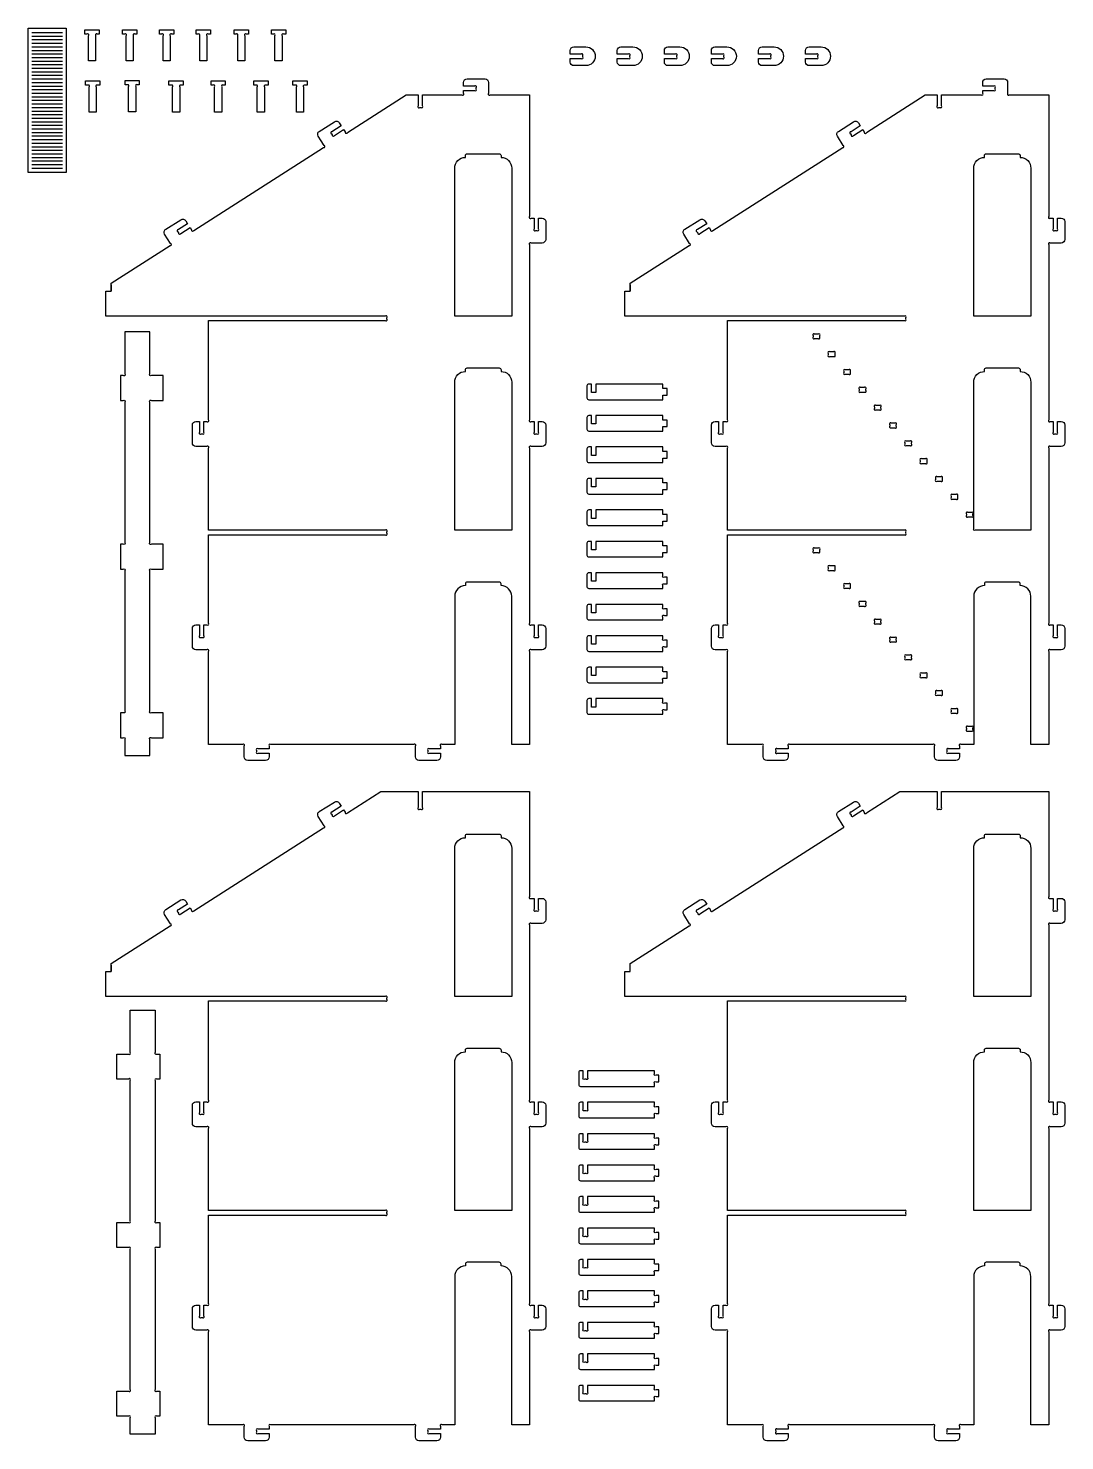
# Model space of a CAD drawing. Extents: x 9479 to 9938, y 971 to 1224.
# Drawn here: x 9821.6 to 9937.8, y 1061.9 to 1220.2 of the extents above; entities that cross this region are included whole.
import ezdxf

# ---------------------------------------------------------------- set-up
doc = ezdxf.new("R2010")
doc.units = 0
doc.header["$MEASUREMENT"] = 0
doc.layers.add('LAYER_1', color=18, linetype='CONTINUOUS')

msp = doc.modelspace()

# ---------------------------------------------------------------- linework, layer by layer
at = {"layer": 'LAYER_1'}
msp.add_lwpolyline([(9821.59, 1220.22), (9825.83, 1220.22), (9825.83, 1204.06), (9821.59, 1204.06)], close=True, dxfattribs=at)
for points in [[(9821.99, 1219.74), (9825.43, 1219.74)], [(9821.99, 1219.34), (9825.43, 1219.34)], [(9821.99, 1218.94), (9825.43, 1218.94)], [(9821.99, 1218.54), (9825.43, 1218.54)], [(9821.99, 1218.14), (9825.43, 1218.14)], [(9821.99, 1217.74), (9825.43, 1217.74)], [(9821.99, 1217.34), (9825.43, 1217.34)], [(9821.99, 1216.94), (9825.43, 1216.94)], [(9821.99, 1216.54), (9825.43, 1216.54)], [(9821.99, 1216.14), (9825.43, 1216.14)], [(9821.99, 1215.74), (9825.43, 1215.74)], [(9821.99, 1215.34), (9825.43, 1215.34)], [(9821.99, 1214.94), (9825.43, 1214.94)], [(9821.99, 1214.54), (9825.43, 1214.54)], [(9821.99, 1214.14), (9825.43, 1214.14)], [(9821.99, 1213.74), (9825.43, 1213.74)], [(9821.99, 1213.34), (9825.43, 1213.34)], [(9821.99, 1212.94), (9825.43, 1212.94)], [(9821.99, 1212.54), (9825.43, 1212.54)], [(9821.99, 1212.14), (9825.43, 1212.14)], [(9821.99, 1211.74), (9825.43, 1211.74)], [(9821.99, 1211.34), (9825.43, 1211.34)], [(9821.99, 1210.94), (9825.43, 1210.94)], [(9821.99, 1210.54), (9825.43, 1210.54)], [(9821.99, 1210.14), (9825.43, 1210.14)], [(9821.99, 1209.74), (9825.43, 1209.74)], [(9821.99, 1209.34), (9825.43, 1209.34)], [(9821.99, 1208.94), (9825.43, 1208.94)], [(9821.99, 1208.54), (9825.43, 1208.54)], [(9821.99, 1208.14), (9825.43, 1208.14)], [(9821.99, 1207.74), (9825.43, 1207.74)], [(9821.99, 1207.34), (9825.43, 1207.34)], [(9821.99, 1206.94), (9825.43, 1206.94)], [(9854.74, 1207.08), (9854.57, 1207.35)], [(9821.99, 1206.54), (9825.43, 1206.54)], [(9821.99, 1206.14), (9825.43, 1206.14)], [(9821.99, 1205.74), (9825.43, 1205.74)], [(9821.99, 1205.34), (9825.43, 1205.34)], [(9821.99, 1204.94), (9825.43, 1204.94)], [(9821.99, 1204.54), (9825.43, 1204.54)], [(9877.78, 1195.96), (9877.78, 1189.59)]]:
    msp.add_lwpolyline(points, dxfattribs=at)
for points in [[(9829.54, 1219.55), (9829.32, 1219.55, 1), (9829.14, 1219.38), (9829.14, 1216.55), (9828.34, 1216.55), (9828.34, 1219.38, 1), (9828.16, 1219.55), (9827.94, 1219.55), (9827.94, 1220.05), (9829.54, 1220.05)], [(9833.76, 1219.55), (9833.54, 1219.55, 1), (9833.36, 1219.38), (9833.36, 1216.55), (9832.56, 1216.55), (9832.56, 1219.38, 1), (9832.38, 1219.55), (9832.16, 1219.55), (9832.16, 1220.05), (9833.76, 1220.05)], [(9837.9, 1219.55), (9837.68, 1219.55, 1), (9837.5, 1219.38), (9837.5, 1216.55), (9836.7, 1216.55), (9836.7, 1219.38, 1), (9836.52, 1219.55), (9836.3, 1219.55), (9836.3, 1220.05), (9837.9, 1220.05)], [(9842, 1219.55), (9841.78, 1219.55, 1), (9841.6, 1219.38), (9841.6, 1216.55), (9840.8, 1216.55), (9840.8, 1219.38, 1), (9840.62, 1219.55), (9840.4, 1219.55), (9840.4, 1220.05), (9842, 1220.05)], [(9846.26, 1219.55), (9846.04, 1219.55, 1), (9845.86, 1219.38), (9845.86, 1216.55), (9845.06, 1216.55), (9845.06, 1219.38, 1), (9844.88, 1219.55), (9844.66, 1219.55), (9844.66, 1220.05), (9846.26, 1220.05)], [(9850.44, 1219.55), (9850.22, 1219.55, 1), (9850.04, 1219.38), (9850.04, 1216.55), (9849.24, 1216.55), (9849.24, 1219.38, 1), (9849.07, 1219.55), (9848.84, 1219.55), (9848.84, 1220.05), (9850.44, 1220.05)], [(9882.33, 1216.83), (9883.55, 1216.83, 1), (9883.73, 1217.01), (9883.73, 1217.15, 1), (9883.55, 1217.33), (9882.33, 1217.33), (9882.33, 1217.73, -0.414214), (9882.73, 1218.13), (9884.08, 1218.13, -1), (9884.08, 1216.03), (9882.73, 1216.03, -0.414214), (9882.33, 1216.43)], [(9887.61, 1216.83), (9888.83, 1216.83, 1), (9889.01, 1217.01), (9889.01, 1217.15, 1), (9888.83, 1217.33), (9887.61, 1217.33), (9887.61, 1217.73, -0.414214), (9888.01, 1218.13), (9889.36, 1218.13, -1), (9889.36, 1216.03), (9888.01, 1216.03, -0.414214), (9887.61, 1216.43)], [(9892.88, 1216.83), (9894.1, 1216.83, 1), (9894.28, 1217.01), (9894.28, 1217.15, 1), (9894.1, 1217.33), (9892.88, 1217.33), (9892.88, 1217.73, -0.414214), (9893.28, 1218.13), (9894.63, 1218.13, -1), (9894.63, 1216.03), (9893.28, 1216.03, -0.414214), (9892.88, 1216.43)], [(9898.15, 1216.83), (9899.38, 1216.83, 1), (9899.55, 1217.01), (9899.55, 1217.15, 1), (9899.38, 1217.33), (9898.15, 1217.33), (9898.15, 1217.73, -0.414214), (9898.55, 1218.13), (9899.9, 1218.13, -1), (9899.9, 1216.03), (9898.55, 1216.03, -0.414214), (9898.15, 1216.43)], [(9903.43, 1216.83), (9904.65, 1216.83, 1), (9904.83, 1217.01), (9904.83, 1217.15, 1), (9904.65, 1217.33), (9903.43, 1217.33), (9903.43, 1217.73, -0.414214), (9903.83, 1218.13), (9905.18, 1218.13, -1), (9905.18, 1216.03), (9903.83, 1216.03, -0.414214), (9903.43, 1216.43)], [(9908.7, 1216.83), (9909.92, 1216.83, 1), (9910.1, 1217.01), (9910.1, 1217.15, 1), (9909.92, 1217.33), (9908.7, 1217.33), (9908.7, 1217.73, -0.414214), (9909.1, 1218.13), (9910.45, 1218.13, -1), (9910.45, 1216.03), (9909.1, 1216.03, -0.414214), (9908.7, 1216.43)], [(9830.88, 1191.45), (9830.88, 1190.74), (9830.88, 1191.65), (9837.48, 1195.86, 1), (9837.53, 1196.1), (9836.87, 1197.13, -0.414214), (9836.99, 1197.69), (9838.68, 1198.76, -0.414214), (9839.23, 1198.64), (9839.45, 1198.3), (9838.42, 1197.64, 1), (9838.36, 1197.4), (9838.44, 1197.28, 1), (9838.69, 1197.22), (9839.72, 1197.88), (9839.89, 1197.61, 1), (9840.13, 1197.55), (9854.69, 1206.84, 1), (9854.74, 1207.08), (9854.09, 1208.11, -0.414214), (9854.21, 1208.66), (9855.9, 1209.74, -0.414214), (9856.45, 1209.62), (9856.66, 1209.28), (9855.63, 1208.62, 1), (9855.58, 1208.38), (9855.66, 1208.26, 1), (9855.9, 1208.2), (9856.93, 1208.86), (9857.11, 1208.59, 1), (9857.35, 1208.53), (9863.95, 1212.74), (9865.28, 1212.74), (9865.28, 1211.52, 1), (9865.46, 1211.34), (9865.6, 1211.34, 1), (9865.78, 1211.52), (9865.78, 1212.74), (9870.2, 1212.74, 1), (9870.38, 1212.92), (9870.38, 1213.24), (9871.6, 1213.24, 1), (9871.78, 1213.42), (9871.78, 1213.56, 1), (9871.6, 1213.74), (9870.38, 1213.74), (9870.38, 1214.14, -0.414214), (9870.78, 1214.54), (9872.78, 1214.54, -0.414214), (9873.18, 1214.14), (9873.18, 1212.92, 1), (9873.36, 1212.74), (9877.78, 1212.74), (9877.78, 1199.12, 1), (9877.96, 1198.94), (9878.28, 1198.94), (9878.28, 1197.72, 1), (9878.46, 1197.54), (9878.6, 1197.54, 1), (9878.78, 1197.72), (9878.78, 1198.94), (9879.18, 1198.94, -0.414214), (9879.58, 1198.54), (9879.58, 1196.54, -0.414214), (9879.18, 1196.14), (9877.96, 1196.14, 1), (9877.78, 1195.96), (9877.78, 1176.32, 1), (9877.96, 1176.14), (9878.28, 1176.14), (9878.28, 1174.92, 1), (9878.46, 1174.74), (9878.6, 1174.74, 1), (9878.78, 1174.92), (9878.78, 1176.14), (9879.18, 1176.14, -0.414214), (9879.58, 1175.74), (9879.58, 1173.74, -0.414214), (9879.18, 1173.34), (9877.96, 1173.34, 1), (9877.78, 1173.16), (9877.78, 1153.52, 1), (9877.96, 1153.34), (9878.28, 1153.34), (9878.28, 1152.12, 1), (9878.46, 1151.94), (9878.6, 1151.94, 1), (9878.78, 1152.12), (9878.78, 1153.34), (9879.18, 1153.34, -0.414214), (9879.58, 1152.94), (9879.58, 1150.94, -0.414214), (9879.18, 1150.54), (9877.96, 1150.54, 1), (9877.78, 1150.36), (9877.78, 1139.94), (9875.78, 1139.94), (9875.78, 1156.54, 0.414214), (9874.58, 1157.74), (9874.58, 1157.94, 0.414214), (9874.38, 1158.14), (9870.78, 1158.14, 0.414214), (9870.58, 1157.94), (9870.58, 1157.74, 0.414214), (9869.38, 1156.54), (9869.38, 1139.94), (9867.96, 1139.94, 1), (9867.78, 1139.76), (9867.78, 1139.44), (9866.56, 1139.44, 1), (9866.38, 1139.26), (9866.38, 1139.12, 1), (9866.56, 1138.94), (9867.78, 1138.94), (9867.78, 1138.54, -0.414214), (9867.38, 1138.14), (9865.38, 1138.14, -0.414214), (9864.98, 1138.54), (9864.98, 1139.76, 1), (9864.8, 1139.94), (9848.76, 1139.94, 1), (9848.58, 1139.76), (9848.58, 1139.44), (9847.36, 1139.44, 1), (9847.18, 1139.26), (9847.18, 1139.12, 1), (9847.36, 1138.94), (9848.58, 1138.94), (9848.58, 1138.54, -0.414214), (9848.18, 1138.14), (9846.18, 1138.14, -0.414214), (9845.78, 1138.54), (9845.78, 1139.76, 1), (9845.6, 1139.94), (9841.78, 1139.94), (9841.78, 1150.36, 1), (9841.6, 1150.54), (9840.38, 1150.54, -0.414214), (9839.98, 1150.94), (9839.98, 1152.94, -0.414214), (9840.38, 1153.34), (9840.78, 1153.34), (9840.78, 1152.12, 1), (9840.96, 1151.94), (9841.1, 1151.94, 1), (9841.28, 1152.12), (9841.28, 1153.34), (9841.6, 1153.34, 1), (9841.78, 1153.52), (9841.78, 1163.44), (9861.6, 1163.44, 1), (9861.78, 1163.62), (9861.78, 1163.76, 1), (9861.6, 1163.94), (9841.78, 1163.94), (9841.78, 1173.16, 1), (9841.6, 1173.34), (9840.38, 1173.34, -0.414214), (9839.98, 1173.74), (9839.98, 1175.74, -0.414214), (9840.38, 1176.14), (9840.78, 1176.14), (9840.78, 1174.92, 1), (9840.96, 1174.74), (9841.1, 1174.74, 1), (9841.28, 1174.92), (9841.28, 1176.14), (9841.6, 1176.14, 1), (9841.78, 1176.32), (9841.78, 1187.44), (9861.6, 1187.44, 1), (9861.78, 1187.62), (9861.78, 1187.76, 1), (9861.6, 1187.94), (9830.28, 1187.94), (9830.28, 1190.74), (9830.88, 1190.74)], [(9889.06, 1191.45), (9889.06, 1190.74), (9889.06, 1191.65), (9895.65, 1195.86, 1), (9895.71, 1196.1), (9895.05, 1197.13, -0.414214), (9895.17, 1197.69), (9896.86, 1198.76, -0.414214), (9897.41, 1198.64), (9897.63, 1198.3), (9896.59, 1197.64, 1), (9896.54, 1197.4), (9896.62, 1197.28, 1), (9896.86, 1197.22), (9897.89, 1197.88), (9898.07, 1197.61, 1), (9898.31, 1197.55), (9912.87, 1206.84, 1), (9912.92, 1207.08), (9912.27, 1208.11, -0.414214), (9912.39, 1208.66), (9914.07, 1209.74, -0.414214), (9914.63, 1209.62), (9914.84, 1209.28), (9913.81, 1208.62, 1), (9913.76, 1208.38), (9913.83, 1208.26, 1), (9914.08, 1208.2), (9915.11, 1208.86), (9915.28, 1208.59, 1), (9915.53, 1208.53), (9922.12, 1212.74), (9923.46, 1212.74), (9923.46, 1211.52, 1), (9923.63, 1211.34), (9923.78, 1211.34, 1), (9923.96, 1211.52), (9923.96, 1212.74), (9928.38, 1212.74, 1), (9928.56, 1212.92), (9928.56, 1213.24), (9929.78, 1213.24, 1), (9929.96, 1213.42), (9929.96, 1213.56, 1), (9929.78, 1213.74), (9928.56, 1213.74), (9928.56, 1214.14, -0.414214), (9928.96, 1214.54), (9930.96, 1214.54, -0.414214), (9931.36, 1214.14), (9931.36, 1212.92, 1), (9931.53, 1212.74), (9935.96, 1212.74), (9935.96, 1199.12, 1), (9936.13, 1198.94), (9936.46, 1198.94), (9936.46, 1197.72, 1), (9936.63, 1197.54), (9936.78, 1197.54, 1), (9936.96, 1197.72), (9936.96, 1198.94), (9937.36, 1198.94, -0.414214), (9937.76, 1198.54), (9937.76, 1196.54, -0.414214), (9937.36, 1196.14), (9936.13, 1196.14, 1), (9935.96, 1195.96), (9935.96, 1176.32, 1), (9936.13, 1176.14), (9936.46, 1176.14), (9936.46, 1174.92, 1), (9936.63, 1174.74), (9936.78, 1174.74, 1), (9936.96, 1174.92), (9936.96, 1176.14), (9937.36, 1176.14, -0.414214), (9937.76, 1175.74), (9937.76, 1173.74, -0.414214), (9937.36, 1173.34), (9936.13, 1173.34, 1), (9935.96, 1173.16), (9935.96, 1153.52, 1), (9936.13, 1153.34), (9936.46, 1153.34), (9936.46, 1152.12, 1), (9936.63, 1151.94), (9936.78, 1151.94, 1), (9936.96, 1152.12), (9936.96, 1153.34), (9937.36, 1153.34, -0.414214), (9937.76, 1152.94), (9937.76, 1150.94, -0.414214), (9937.36, 1150.54), (9936.13, 1150.54, 1), (9935.96, 1150.36), (9935.96, 1139.94), (9933.96, 1139.94), (9933.96, 1156.54, 0.414214), (9932.76, 1157.74), (9932.76, 1157.94, 0.414214), (9932.56, 1158.14), (9928.96, 1158.14, 0.414214), (9928.76, 1157.94), (9928.76, 1157.74, 0.414214), (9927.56, 1156.54), (9927.56, 1139.94), (9926.13, 1139.94, 1), (9925.96, 1139.76), (9925.96, 1139.44), (9924.73, 1139.44, 1), (9924.56, 1139.26), (9924.56, 1139.12, 1), (9924.73, 1138.94), (9925.96, 1138.94), (9925.96, 1138.54, -0.414214), (9925.56, 1138.14), (9923.56, 1138.14, -0.414214), (9923.16, 1138.54), (9923.16, 1139.76, 1), (9922.98, 1139.94), (9906.93, 1139.94, 1), (9906.76, 1139.76), (9906.76, 1139.44), (9905.53, 1139.44, 1), (9905.36, 1139.26), (9905.36, 1139.12, 1), (9905.53, 1138.94), (9906.76, 1138.94), (9906.76, 1138.54, -0.414214), (9906.36, 1138.14), (9904.36, 1138.14, -0.414214), (9903.96, 1138.54), (9903.96, 1139.76, 1), (9903.78, 1139.94), (9899.96, 1139.94), (9899.96, 1150.36, 1), (9899.78, 1150.54), (9898.56, 1150.54, -0.414214), (9898.16, 1150.94), (9898.16, 1152.94, -0.414214), (9898.56, 1153.34), (9898.96, 1153.34), (9898.96, 1152.12, 1), (9899.13, 1151.94), (9899.28, 1151.94, 1), (9899.46, 1152.12), (9899.46, 1153.34), (9899.78, 1153.34, 1), (9899.96, 1153.52), (9899.96, 1163.44), (9919.78, 1163.44, 1), (9919.96, 1163.62), (9919.96, 1163.76, 1), (9919.78, 1163.94), (9899.96, 1163.94), (9899.96, 1173.16, 1), (9899.78, 1173.34), (9898.56, 1173.34, -0.414214), (9898.16, 1173.74), (9898.16, 1175.74, -0.414214), (9898.56, 1176.14), (9898.96, 1176.14), (9898.96, 1174.92, 1), (9899.13, 1174.74), (9899.28, 1174.74, 1), (9899.46, 1174.92), (9899.46, 1176.14), (9899.78, 1176.14, 1), (9899.96, 1176.32), (9899.96, 1187.44), (9919.78, 1187.44, 1), (9919.96, 1187.62), (9919.96, 1187.76, 1), (9919.78, 1187.94), (9888.46, 1187.94), (9888.46, 1190.74), (9889.06, 1190.74)], [(9829.6, 1213.82), (9829.38, 1213.82, 1), (9829.2, 1213.64), (9829.2, 1210.82), (9828.4, 1210.82), (9828.4, 1213.64, 1), (9828.22, 1213.82), (9828, 1213.82), (9828, 1214.32), (9829.6, 1214.32)], [(9834.03, 1213.86), (9833.81, 1213.86, 1), (9833.63, 1213.68), (9833.63, 1210.86), (9832.83, 1210.86), (9832.83, 1213.68, 1), (9832.65, 1213.86), (9832.43, 1213.86), (9832.43, 1214.36), (9834.03, 1214.36)], [(9838.96, 1213.82), (9838.73, 1213.82, 1), (9838.56, 1213.64), (9838.56, 1210.82), (9837.76, 1210.82), (9837.76, 1213.64, 1), (9837.58, 1213.82), (9837.36, 1213.82), (9837.36, 1214.32), (9838.96, 1214.32)], [(9843.67, 1213.82), (9843.45, 1213.82, 1), (9843.27, 1213.64), (9843.27, 1210.82), (9842.47, 1210.82), (9842.47, 1213.64, 1), (9842.29, 1213.82), (9842.07, 1213.82), (9842.07, 1214.32), (9843.67, 1214.32)], [(9848.46, 1213.82), (9848.23, 1213.82, 1), (9848.06, 1213.64), (9848.06, 1210.82), (9847.26, 1210.82), (9847.26, 1213.64, 1), (9847.08, 1213.82), (9846.86, 1213.82), (9846.86, 1214.32), (9848.46, 1214.32)], [(9852.85, 1213.82), (9852.62, 1213.82, 1), (9852.45, 1213.64), (9852.45, 1210.82), (9851.65, 1210.82), (9851.65, 1213.64, 1), (9851.47, 1213.82), (9851.25, 1213.82), (9851.25, 1214.32), (9852.85, 1214.32)], [(9875.78, 1204.54), (9875.78, 1187.94), (9869.38, 1187.94), (9869.38, 1204.54, -0.414214), (9870.58, 1205.74), (9870.58, 1205.94, -0.414214), (9870.78, 1206.14), (9874.38, 1206.14, -0.414214), (9874.58, 1205.94), (9874.58, 1205.74, -0.414214)], [(9933.96, 1204.54), (9933.96, 1187.94), (9927.56, 1187.94), (9927.56, 1204.54, -0.414214), (9928.76, 1205.74), (9928.76, 1205.94, -0.414214), (9928.96, 1206.14), (9932.56, 1206.14, -0.414214), (9932.76, 1205.94), (9932.76, 1205.74, -0.414214)], [(9832.41, 1186.19), (9832.41, 1181.46, -1), (9832.24, 1181.29), (9831.91, 1181.29), (9831.91, 1178.49), (9832.24, 1178.49, -1), (9832.41, 1178.31), (9832.41, 1162.56, -1), (9832.24, 1162.39), (9831.91, 1162.39), (9831.91, 1159.59), (9832.24, 1159.59, -1), (9832.41, 1159.41), (9832.41, 1143.66, -1), (9832.24, 1143.49), (9831.91, 1143.49), (9831.91, 1140.69), (9832.24, 1140.69, -1), (9832.41, 1140.51), (9832.41, 1138.69), (9835.21, 1138.69), (9835.21, 1140.51, -1), (9835.39, 1140.69), (9836.71, 1140.69), (9836.71, 1143.49), (9835.39, 1143.49, -1), (9835.21, 1143.66), (9835.21, 1159.41, -1), (9835.39, 1159.59), (9836.71, 1159.59), (9836.71, 1162.39), (9835.39, 1162.39, -1), (9835.21, 1162.56), (9835.21, 1178.31, -1), (9835.39, 1178.49), (9836.71, 1178.49), (9836.71, 1181.29), (9835.39, 1181.29, -1), (9835.21, 1181.46), (9835.21, 1186.19)], [(9909.72, 1185.44), (9910.12, 1185.44, 1), (9910.29, 1185.62), (9910.29, 1185.76, 1), (9910.12, 1185.94), (9909.72, 1185.94, 1), (9909.55, 1185.76), (9909.55, 1185.62, 1)], [(9911.44, 1183.44), (9911.83, 1183.44, 1), (9912.01, 1183.62), (9912.01, 1183.76, 1), (9911.83, 1183.94), (9911.44, 1183.94, 1), (9911.26, 1183.76), (9911.26, 1183.62, 1)], [(9875.78, 1180.54), (9875.78, 1163.94), (9869.38, 1163.94), (9869.38, 1180.54, -0.414214), (9870.58, 1181.74), (9870.58, 1181.94, -0.414214), (9870.78, 1182.14), (9874.38, 1182.14, -0.414214), (9874.58, 1181.94), (9874.58, 1181.74, -0.414214)], [(9913.16, 1181.44), (9913.55, 1181.44, 1), (9913.73, 1181.62), (9913.73, 1181.76, 1), (9913.55, 1181.94), (9913.16, 1181.94, 1), (9912.98, 1181.76), (9912.98, 1181.62, 1)], [(9933.96, 1180.54), (9933.96, 1163.94), (9927.73, 1163.94, -1), (9927.56, 1164.12), (9927.56, 1180.54, -0.414214), (9928.76, 1181.74), (9928.76, 1181.94, -0.414214), (9928.96, 1182.14), (9932.56, 1182.14, -0.414214), (9932.76, 1181.94), (9932.76, 1181.74, -0.414214)], [(9892.71, 1180.33), (9885.21, 1180.33), (9885.21, 1179.38), (9884.71, 1179.38), (9884.71, 1180.33), (9884.41, 1180.33, 0.414214), (9884.21, 1180.13), (9884.21, 1178.78, 0.414214), (9884.41, 1178.58), (9892.71, 1178.58), (9892.71, 1179.08), (9893.21, 1179.08), (9893.21, 1179.83), (9892.71, 1179.83)], [(9914.88, 1179.44), (9915.27, 1179.44, 1), (9915.45, 1179.62), (9915.45, 1179.76, 1), (9915.27, 1179.94), (9914.88, 1179.94, 1), (9914.7, 1179.76), (9914.7, 1179.62, 1)], [(9892.71, 1176.8), (9885.21, 1176.8), (9885.21, 1175.86), (9884.71, 1175.86), (9884.71, 1176.8), (9884.41, 1176.8, 0.414214), (9884.21, 1176.6), (9884.21, 1175.26, 0.414214), (9884.41, 1175.06), (9892.71, 1175.06), (9892.71, 1175.56), (9893.21, 1175.56), (9893.21, 1176.3), (9892.71, 1176.3)], [(9916.59, 1177.44), (9916.99, 1177.44, 1), (9917.16, 1177.62), (9917.16, 1177.76, 1), (9916.99, 1177.94), (9916.59, 1177.94, 1), (9916.42, 1177.76), (9916.42, 1177.62, 1)], [(9918.31, 1175.44), (9918.71, 1175.44, 1), (9918.88, 1175.62), (9918.88, 1175.76, 1), (9918.71, 1175.94), (9918.31, 1175.94, 1), (9918.14, 1175.76), (9918.14, 1175.62, 1)], [(9920.03, 1173.44), (9920.42, 1173.44, 1), (9920.6, 1173.62), (9920.6, 1173.76, 1), (9920.42, 1173.94), (9920.03, 1173.94, 1), (9919.85, 1173.76), (9919.85, 1173.62, 1)], [(9892.71, 1173.28), (9885.21, 1173.28), (9885.21, 1172.33), (9884.71, 1172.33), (9884.71, 1173.28), (9884.41, 1173.28, 0.414214), (9884.21, 1173.08), (9884.21, 1171.73, 0.414214), (9884.41, 1171.53), (9892.71, 1171.53), (9892.71, 1172.03), (9893.21, 1172.03), (9893.21, 1172.78), (9892.71, 1172.78)], [(9921.75, 1171.44), (9922.14, 1171.44, 1), (9922.32, 1171.62), (9922.32, 1171.76, 1), (9922.14, 1171.94), (9921.75, 1171.94, 1), (9921.57, 1171.76), (9921.57, 1171.62, 1)], [(9892.71, 1169.75), (9885.21, 1169.75), (9885.21, 1168.8), (9884.71, 1168.8), (9884.71, 1169.75), (9884.41, 1169.75, 0.414214), (9884.21, 1169.55), (9884.21, 1168.2, 0.414214), (9884.41, 1168), (9892.71, 1168), (9892.71, 1168.5), (9893.21, 1168.5), (9893.21, 1169.25), (9892.71, 1169.25)], [(9923.47, 1169.44), (9923.86, 1169.44, 1), (9924.04, 1169.62), (9924.04, 1169.76, 1), (9923.86, 1169.94), (9923.47, 1169.94, 1), (9923.29, 1169.76), (9923.29, 1169.62, 1)], [(9925.19, 1167.44), (9925.58, 1167.44, 1), (9925.76, 1167.62), (9925.76, 1167.76, 1), (9925.58, 1167.94), (9925.19, 1167.94, 1), (9925.01, 1167.76), (9925.01, 1167.62, 1)], [(9892.71, 1166.22), (9885.21, 1166.22), (9885.21, 1165.28), (9884.71, 1165.28), (9884.71, 1166.22), (9884.41, 1166.22, 0.414214), (9884.21, 1166.02), (9884.21, 1164.68, 0.414214), (9884.41, 1164.48), (9892.71, 1164.48), (9892.71, 1164.98), (9893.21, 1164.98), (9893.21, 1165.72), (9892.71, 1165.72)], [(9926.9, 1165.44), (9927.3, 1165.44, 1), (9927.47, 1165.62), (9927.47, 1165.76, 1), (9927.3, 1165.94), (9926.9, 1165.94, 1), (9926.73, 1165.76), (9926.73, 1165.62, 1)], [(9892.71, 1162.7), (9885.21, 1162.7), (9885.21, 1161.75), (9884.71, 1161.75), (9884.71, 1162.7), (9884.41, 1162.7, 0.414214), (9884.21, 1162.5), (9884.21, 1161.15, 0.414214), (9884.41, 1160.95), (9892.71, 1160.95), (9892.71, 1161.45), (9893.21, 1161.45), (9893.21, 1162.2), (9892.71, 1162.2)], [(9909.72, 1161.44), (9910.12, 1161.44, 1), (9910.29, 1161.62), (9910.29, 1161.76, 1), (9910.12, 1161.94), (9909.72, 1161.94, 1), (9909.55, 1161.76), (9909.55, 1161.62, 1)], [(9893.21, 1158.67), (9892.88, 1158.67, -1), (9892.71, 1158.85), (9892.71, 1159.17), (9885.21, 1159.17), (9885.21, 1158.22), (9884.71, 1158.22), (9884.71, 1159.17), (9884.41, 1159.17, 0.414214), (9884.21, 1158.97), (9884.21, 1157.62, 0.414214), (9884.41, 1157.42), (9892.71, 1157.42), (9892.71, 1157.75, -1), (9892.88, 1157.92), (9893.21, 1157.92)], [(9911.44, 1159.44), (9911.83, 1159.44, 1), (9912.01, 1159.62), (9912.01, 1159.76, 1), (9911.83, 1159.94), (9911.44, 1159.94, 1), (9911.26, 1159.76), (9911.26, 1159.62, 1)], [(9913.16, 1157.44), (9913.55, 1157.44, 1), (9913.73, 1157.62), (9913.73, 1157.76, 1), (9913.55, 1157.94), (9913.16, 1157.94, 1), (9912.98, 1157.76), (9912.98, 1157.62, 1)], [(9914.88, 1155.44), (9915.27, 1155.44, 1), (9915.45, 1155.62), (9915.45, 1155.76, 1), (9915.27, 1155.94), (9914.88, 1155.94, 1), (9914.7, 1155.76), (9914.7, 1155.62, 1)], [(9893.21, 1155.14), (9892.88, 1155.14, -1), (9892.71, 1155.32), (9892.71, 1155.64), (9885.21, 1155.64), (9885.21, 1154.7), (9884.71, 1154.7), (9884.71, 1155.64), (9884.41, 1155.64, 0.414214), (9884.21, 1155.44), (9884.21, 1154.1, 0.414214), (9884.41, 1153.9), (9892.71, 1153.9), (9892.71, 1154.22, -1), (9892.88, 1154.4), (9893.21, 1154.4)], [(9916.59, 1153.44), (9916.99, 1153.44, 1), (9917.16, 1153.62), (9917.16, 1153.76, 1), (9916.99, 1153.94), (9916.59, 1153.94, 1), (9916.42, 1153.76), (9916.42, 1153.62, 1)], [(9893.21, 1151.62), (9892.88, 1151.62, -1), (9892.71, 1151.8), (9892.71, 1152.12), (9885.21, 1152.12), (9885.21, 1151.17), (9884.71, 1151.17), (9884.71, 1152.12), (9884.41, 1152.12, 0.414214), (9884.21, 1151.92), (9884.21, 1150.57, 0.414214), (9884.41, 1150.37), (9892.71, 1150.37), (9892.71, 1150.69, -1), (9892.88, 1150.87), (9893.21, 1150.87)], [(9918.31, 1151.44), (9918.71, 1151.44, 1), (9918.88, 1151.62), (9918.88, 1151.76, 1), (9918.71, 1151.94), (9918.31, 1151.94, 1), (9918.14, 1151.76), (9918.14, 1151.62, 1)], [(9919.85, 1149.76), (9919.85, 1149.62, 1), (9920.03, 1149.44), (9920.42, 1149.44, 1), (9920.6, 1149.62), (9920.6, 1149.76, 1), (9920.42, 1149.94), (9920.03, 1149.94, 1)], [(9893.21, 1148.09), (9892.88, 1148.09, -1), (9892.71, 1148.27), (9892.71, 1148.59), (9885.21, 1148.59), (9885.21, 1147.65), (9884.71, 1147.65), (9884.71, 1148.59), (9884.41, 1148.59, 0.414214), (9884.21, 1148.39), (9884.21, 1147.05, 0.414214), (9884.41, 1146.85), (9892.71, 1146.85), (9892.71, 1147.17, -1), (9892.88, 1147.35), (9893.21, 1147.35)], [(9921.75, 1147.44), (9922.14, 1147.44, 1), (9922.32, 1147.62), (9922.32, 1147.76, 1), (9922.14, 1147.94), (9921.75, 1147.94, 1), (9921.57, 1147.76), (9921.57, 1147.62, 1)], [(9893.21, 1144.57), (9892.88, 1144.57, -1), (9892.71, 1144.74), (9892.71, 1145.07), (9885.21, 1145.07), (9885.21, 1144.12), (9884.71, 1144.12), (9884.71, 1145.07), (9884.41, 1145.07, 0.414214), (9884.21, 1144.87), (9884.21, 1143.52, 0.414214), (9884.41, 1143.32), (9892.71, 1143.32), (9892.71, 1143.64, -1), (9892.88, 1143.82), (9893.21, 1143.82)], [(9923.47, 1145.44), (9923.86, 1145.44, 1), (9924.04, 1145.62), (9924.04, 1145.76, 1), (9923.86, 1145.94), (9923.47, 1145.94, 1), (9923.29, 1145.76), (9923.29, 1145.62, 1)], [(9925.19, 1143.44), (9925.58, 1143.44, 1), (9925.76, 1143.62), (9925.76, 1143.76, 1), (9925.58, 1143.94), (9925.19, 1143.94, 1), (9925.01, 1143.76), (9925.01, 1143.62, 1)], [(9926.9, 1141.44), (9927.3, 1141.44, 1), (9927.47, 1141.62), (9927.47, 1141.76, 1), (9927.3, 1141.94), (9926.9, 1141.94, 1), (9926.73, 1141.76), (9926.73, 1141.62, 1)], [(9830.88, 1115.19), (9830.88, 1114.48), (9830.88, 1115.39), (9837.48, 1119.6, 1), (9837.53, 1119.84), (9836.87, 1120.87, -0.414214), (9836.99, 1121.42), (9838.68, 1122.5, -0.414214), (9839.23, 1122.38), (9839.45, 1122.04), (9838.42, 1121.38, 1), (9838.36, 1121.14), (9838.44, 1121.02, 1), (9838.69, 1120.96), (9839.72, 1121.62), (9839.89, 1121.35, 1), (9840.13, 1121.29), (9854.69, 1130.58, 1), (9854.74, 1130.82), (9854.09, 1131.85, -0.414214), (9854.21, 1132.4), (9855.9, 1133.48, -0.414214), (9856.45, 1133.36), (9856.66, 1133.02), (9855.63, 1132.36, 1), (9855.58, 1132.12), (9855.66, 1132, 1), (9855.9, 1131.94), (9856.93, 1132.6), (9857.11, 1132.33, 1), (9857.35, 1132.27), (9861.11, 1134.67), (9865.28, 1134.67), (9865.28, 1132.85, 1), (9865.46, 1132.67), (9865.6, 1132.67, 1), (9865.78, 1132.85), (9865.78, 1134.67), (9877.78, 1134.67), (9877.78, 1122.86, 1), (9877.96, 1122.68), (9878.28, 1122.68), (9878.28, 1121.46, 1), (9878.46, 1121.28), (9878.6, 1121.28, 1), (9878.78, 1121.46), (9878.78, 1122.68), (9879.18, 1122.68, -0.414214), (9879.58, 1122.28), (9879.58, 1120.28, -0.414214), (9879.18, 1119.88), (9877.96, 1119.88, 1), (9877.78, 1119.7), (9877.78, 1100.06, 1), (9877.96, 1099.88), (9878.28, 1099.88), (9878.28, 1098.66, 1), (9878.46, 1098.48), (9878.6, 1098.48, 1), (9878.78, 1098.66), (9878.78, 1099.88), (9879.18, 1099.88, -0.414214), (9879.58, 1099.48), (9879.58, 1097.48, -0.414214), (9879.18, 1097.08), (9877.96, 1097.08, 1), (9877.78, 1096.9), (9877.78, 1077.26, 1), (9877.96, 1077.08), (9878.28, 1077.08), (9878.28, 1075.86, 1), (9878.46, 1075.68), (9878.6, 1075.68, 1), (9878.78, 1075.86), (9878.78, 1077.08), (9879.18, 1077.08, -0.414214), (9879.58, 1076.68), (9879.58, 1074.68, -0.414214), (9879.18, 1074.28), (9877.96, 1074.28, 1), (9877.78, 1074.1), (9877.78, 1063.68), (9875.78, 1063.68), (9875.78, 1080.28, 0.414214), (9874.58, 1081.48), (9874.58, 1081.68, 0.414214), (9874.38, 1081.88), (9870.78, 1081.88, 0.414214), (9870.58, 1081.68), (9870.58, 1081.48, 0.414214), (9869.38, 1080.28), (9869.38, 1063.68), (9867.96, 1063.68, 1), (9867.78, 1063.5), (9867.78, 1063.18), (9866.56, 1063.18, 1), (9866.38, 1063), (9866.38, 1062.86, 1), (9866.56, 1062.68), (9867.78, 1062.68), (9867.78, 1062.28, -0.414214), (9867.38, 1061.88), (9865.38, 1061.88, -0.414214), (9864.98, 1062.28), (9864.98, 1063.5, 1), (9864.8, 1063.68), (9848.76, 1063.68, 1), (9848.58, 1063.5), (9848.58, 1063.18), (9847.36, 1063.18, 1), (9847.18, 1063), (9847.18, 1062.86, 1), (9847.36, 1062.68), (9848.58, 1062.68), (9848.58, 1062.28, -0.414214), (9848.18, 1061.88), (9846.18, 1061.88, -0.414214), (9845.78, 1062.28), (9845.78, 1063.5, 1), (9845.6, 1063.68), (9841.78, 1063.68), (9841.78, 1074.1, 1), (9841.6, 1074.28), (9840.38, 1074.28, -0.414214), (9839.98, 1074.68), (9839.98, 1076.68, -0.414214), (9840.38, 1077.08), (9840.78, 1077.08), (9840.78, 1075.86, 1), (9840.96, 1075.68), (9841.1, 1075.68, 1), (9841.28, 1075.86), (9841.28, 1077.08), (9841.6, 1077.08, 1), (9841.78, 1077.26), (9841.78, 1087.18), (9861.6, 1087.18, 1), (9861.78, 1087.36), (9861.78, 1087.5, 1), (9861.6, 1087.68), (9841.78, 1087.68), (9841.78, 1096.9, 1), (9841.6, 1097.08), (9840.38, 1097.08, -0.414214), (9839.98, 1097.48), (9839.98, 1099.48, -0.414214), (9840.38, 1099.88), (9840.78, 1099.88), (9840.78, 1098.66, 1), (9840.96, 1098.48), (9841.1, 1098.48, 1), (9841.28, 1098.66), (9841.28, 1099.88), (9841.6, 1099.88, 1), (9841.78, 1100.06), (9841.78, 1111.18), (9861.6, 1111.18, 1), (9861.78, 1111.36), (9861.78, 1111.5, 1), (9861.6, 1111.68), (9830.28, 1111.68), (9830.28, 1114.48), (9830.88, 1114.48)], [(9889.06, 1114.93), (9889.06, 1115.39), (9895.65, 1119.6, 1), (9895.71, 1119.84), (9895.05, 1120.87, -0.414214), (9895.17, 1121.42), (9896.86, 1122.5, -0.414214), (9897.41, 1122.38), (9897.63, 1122.04), (9896.59, 1121.38, 1), (9896.54, 1121.14), (9896.62, 1121.02, 1), (9896.86, 1120.96), (9897.89, 1121.62), (9898.07, 1121.35, 1), (9898.31, 1121.29), (9912.87, 1130.58, 1), (9912.92, 1130.82), (9912.27, 1131.85, -0.414214), (9912.39, 1132.4), (9914.07, 1133.48, -0.414214), (9914.63, 1133.36), (9914.84, 1133.02), (9913.81, 1132.36, 1), (9913.76, 1132.12), (9913.83, 1132, 1), (9914.08, 1131.94), (9915.11, 1132.6), (9915.28, 1132.33, 1), (9915.53, 1132.27), (9919.29, 1134.67), (9923.46, 1134.67), (9923.46, 1132.85, 1), (9923.63, 1132.67), (9923.78, 1132.67, 1), (9923.96, 1132.85), (9923.96, 1134.67), (9935.96, 1134.67), (9935.96, 1122.86, 1), (9936.13, 1122.68), (9936.46, 1122.68), (9936.46, 1121.46, 1), (9936.63, 1121.28), (9936.78, 1121.28, 1), (9936.96, 1121.46), (9936.96, 1122.68), (9937.36, 1122.68, -0.414214), (9937.76, 1122.28), (9937.76, 1120.28, -0.414214), (9937.36, 1119.88), (9936.13, 1119.88, 1), (9935.96, 1119.7), (9935.96, 1100.06, 1), (9936.13, 1099.88), (9936.46, 1099.88), (9936.46, 1098.66, 1), (9936.63, 1098.48), (9936.78, 1098.48, 1), (9936.96, 1098.66), (9936.96, 1099.88), (9937.36, 1099.88, -0.414214), (9937.76, 1099.48), (9937.76, 1097.48, -0.414214), (9937.36, 1097.08), (9936.13, 1097.08, 1), (9935.96, 1096.9), (9935.96, 1077.26, 1), (9936.13, 1077.08), (9936.46, 1077.08), (9936.46, 1075.86, 1), (9936.63, 1075.68), (9936.78, 1075.68, 1), (9936.96, 1075.86), (9936.96, 1077.08), (9937.36, 1077.08, -0.414214), (9937.76, 1076.68), (9937.76, 1074.68, -0.414214), (9937.36, 1074.28), (9936.13, 1074.28, 1), (9935.96, 1074.1), (9935.96, 1063.68), (9933.96, 1063.68), (9933.96, 1080.28, 0.414214), (9932.76, 1081.48), (9932.76, 1081.68, 0.414214), (9932.56, 1081.88), (9928.96, 1081.88, 0.414214), (9928.76, 1081.68), (9928.76, 1081.48, 0.414214), (9927.56, 1080.28), (9927.56, 1063.68), (9926.13, 1063.68, 1), (9925.96, 1063.5), (9925.96, 1063.18), (9924.73, 1063.18, 1), (9924.56, 1063), (9924.56, 1062.86, 1), (9924.73, 1062.68), (9925.96, 1062.68), (9925.96, 1062.28, -0.414214), (9925.56, 1061.88), (9923.56, 1061.88, -0.414214), (9923.16, 1062.28), (9923.16, 1063.5, 1), (9922.98, 1063.68), (9906.93, 1063.68, 1), (9906.76, 1063.5), (9906.76, 1063.18), (9905.53, 1063.18, 1), (9905.36, 1063), (9905.36, 1062.86, 1), (9905.53, 1062.68), (9906.76, 1062.68), (9906.76, 1062.28, -0.414214), (9906.36, 1061.88), (9904.36, 1061.88, -0.414214), (9903.96, 1062.28), (9903.96, 1063.5, 1), (9903.78, 1063.68), (9899.96, 1063.68), (9899.96, 1074.1, 1), (9899.78, 1074.28), (9898.56, 1074.28, -0.414214), (9898.16, 1074.68), (9898.16, 1076.68, -0.414214), (9898.56, 1077.08), (9898.96, 1077.08), (9898.96, 1075.86, 1), (9899.13, 1075.68), (9899.28, 1075.68, 1), (9899.46, 1075.86), (9899.46, 1077.08), (9899.78, 1077.08, 1), (9899.96, 1077.26), (9899.96, 1087.18), (9919.78, 1087.18, 1), (9919.96, 1087.36), (9919.96, 1087.5, 1), (9919.78, 1087.68), (9899.96, 1087.68), (9899.96, 1096.9, 1), (9899.78, 1097.08), (9898.56, 1097.08, -0.414214), (9898.16, 1097.48), (9898.16, 1099.48, -0.414214), (9898.56, 1099.88), (9898.96, 1099.88), (9898.96, 1098.66, 1), (9899.13, 1098.48), (9899.28, 1098.48, 1), (9899.46, 1098.66), (9899.46, 1099.88), (9899.78, 1099.88, 1), (9899.96, 1100.06), (9899.96, 1111.18), (9919.78, 1111.18, 1), (9919.96, 1111.36), (9919.96, 1111.5, 1), (9919.78, 1111.68), (9888.46, 1111.68), (9888.46, 1114.48), (9889.06, 1114.48)], [(9875.78, 1128.28), (9875.78, 1111.68), (9869.38, 1111.68), (9869.38, 1128.28, -0.414214), (9870.58, 1129.48), (9870.58, 1129.68, -0.414214), (9870.78, 1129.88), (9874.38, 1129.88, -0.414214), (9874.58, 1129.68), (9874.58, 1129.48, -0.414214)], [(9933.96, 1128.28), (9933.96, 1111.68), (9927.56, 1111.68), (9927.56, 1128.28, -0.414214), (9928.76, 1129.48), (9928.76, 1129.68, -0.414214), (9928.96, 1129.88), (9932.56, 1129.88, -0.414214), (9932.76, 1129.68), (9932.76, 1129.48, -0.414214)], [(9835.82, 1110.13), (9835.82, 1105.41, 1), (9835.99, 1105.23), (9836.32, 1105.23), (9836.32, 1102.43), (9835.99, 1102.43, 1), (9835.82, 1102.26), (9835.82, 1086.51, 1), (9835.99, 1086.33), (9836.32, 1086.33), (9836.32, 1083.53), (9835.99, 1083.53, 1), (9835.82, 1083.36), (9835.82, 1067.61, 1), (9835.99, 1067.43), (9836.32, 1067.43), (9836.32, 1064.63), (9835.99, 1064.63, 1), (9835.82, 1064.46), (9835.82, 1062.63), (9833.02, 1062.63), (9833.02, 1064.46, 1), (9832.84, 1064.63), (9831.52, 1064.63), (9831.52, 1067.43), (9832.84, 1067.43, 1), (9833.02, 1067.61), (9833.02, 1083.36, 1), (9832.84, 1083.53), (9831.52, 1083.53), (9831.52, 1086.33), (9832.84, 1086.33, 1), (9833.02, 1086.51), (9833.02, 1102.26, 1), (9832.84, 1102.43), (9831.52, 1102.43), (9831.52, 1105.23), (9832.84, 1105.23, 1), (9833.02, 1105.41), (9833.02, 1110.13)], [(9875.78, 1104.28), (9875.78, 1087.68), (9869.38, 1087.68), (9869.38, 1104.28, -0.414214), (9870.58, 1105.48), (9870.58, 1105.68, -0.414214), (9870.78, 1105.88), (9874.38, 1105.88, -0.414214), (9874.58, 1105.68), (9874.58, 1105.48, -0.414214)], [(9933.96, 1104.28), (9933.96, 1087.68), (9927.56, 1087.68), (9927.56, 1104.28, -0.414214), (9928.76, 1105.48), (9928.76, 1105.68, -0.414214), (9928.96, 1105.88), (9932.56, 1105.88, -0.414214), (9932.76, 1105.68), (9932.76, 1105.48, -0.414214)], [(9892.28, 1102.85), (9891.95, 1102.85, -1), (9891.78, 1103.03), (9891.78, 1103.35), (9884.28, 1103.35), (9884.28, 1102.58, -1), (9884.1, 1102.4), (9883.95, 1102.4, -1), (9883.78, 1102.58), (9883.78, 1103.35), (9883.48, 1103.35, 0.414214), (9883.28, 1103.15), (9883.28, 1101.8, 0.414214), (9883.48, 1101.6), (9891.78, 1101.6), (9891.78, 1101.93, -1), (9891.95, 1102.1), (9892.28, 1102.1)], [(9892.28, 1099.32), (9891.95, 1099.32, -1), (9891.78, 1099.5), (9891.78, 1099.82), (9884.28, 1099.82), (9884.28, 1099.05, -1), (9884.1, 1098.88), (9883.95, 1098.88, -1), (9883.78, 1099.05), (9883.78, 1099.82), (9883.48, 1099.82, 0.414214), (9883.28, 1099.62), (9883.28, 1098.28, 0.414214), (9883.48, 1098.08), (9891.78, 1098.08), (9891.78, 1098.4, -1), (9891.95, 1098.58), (9892.28, 1098.58)], [(9892.28, 1095.8), (9891.95, 1095.8, -1), (9891.78, 1095.98), (9891.78, 1096.3), (9884.28, 1096.3), (9884.28, 1095.53, -1), (9884.1, 1095.35), (9883.95, 1095.35, -1), (9883.78, 1095.53), (9883.78, 1096.3), (9883.48, 1096.3, 0.414214), (9883.28, 1096.1), (9883.28, 1094.75, 0.414214), (9883.48, 1094.55), (9891.78, 1094.55), (9891.78, 1094.87, -1), (9891.95, 1095.05), (9892.28, 1095.05)], [(9892.28, 1092.27), (9891.95, 1092.27, -1), (9891.78, 1092.45), (9891.78, 1092.77), (9884.28, 1092.77), (9884.28, 1092, -1), (9884.1, 1091.83), (9883.95, 1091.83, -1), (9883.78, 1092), (9883.78, 1092.77), (9883.48, 1092.77, 0.414214), (9883.28, 1092.57), (9883.28, 1091.23, 0.414214), (9883.48, 1091.03), (9891.78, 1091.03), (9891.78, 1091.35, -1), (9891.95, 1091.53), (9892.28, 1091.53)], [(9892.28, 1088.75), (9891.95, 1088.75, -1), (9891.78, 1088.92), (9891.78, 1089.25), (9884.28, 1089.25), (9884.28, 1088.48, -1), (9884.1, 1088.3), (9883.95, 1088.3, -1), (9883.78, 1088.48), (9883.78, 1089.25), (9883.48, 1089.25, 0.414214), (9883.28, 1089.05), (9883.28, 1087.7, 0.414214), (9883.48, 1087.5), (9891.78, 1087.5), (9891.78, 1087.82, -1), (9891.95, 1088), (9892.28, 1088)], [(9892.28, 1085.22), (9891.95, 1085.22, -1), (9891.78, 1085.4), (9891.78, 1085.72), (9884.28, 1085.72), (9884.28, 1084.95, -1), (9884.1, 1084.77), (9883.95, 1084.77, -1), (9883.78, 1084.95), (9883.78, 1085.72), (9883.48, 1085.72, 0.414214), (9883.28, 1085.52), (9883.28, 1084.17, 0.414214), (9883.48, 1083.97), (9891.78, 1083.97), (9891.78, 1084.3, -1), (9891.95, 1084.47), (9892.28, 1084.47)], [(9892.28, 1081.69), (9891.95, 1081.69, -1), (9891.78, 1081.87), (9891.78, 1082.19), (9884.28, 1082.19), (9884.28, 1081.42, -1), (9884.1, 1081.25), (9883.95, 1081.25, -1), (9883.78, 1081.42), (9883.78, 1082.19), (9883.48, 1082.19, 0.414214), (9883.28, 1081.99), (9883.28, 1080.65, 0.414214), (9883.48, 1080.45), (9891.78, 1080.45), (9891.78, 1080.77, -1), (9891.95, 1080.95), (9892.28, 1080.95)], [(9892.28, 1078.17), (9891.95, 1078.17, -1), (9891.78, 1078.34), (9891.78, 1078.67), (9884.28, 1078.67), (9884.28, 1077.9, -1), (9884.1, 1077.72), (9883.95, 1077.72, -1), (9883.78, 1077.9), (9883.78, 1078.67), (9883.48, 1078.67, 0.414214), (9883.28, 1078.47), (9883.28, 1077.12, 0.414214), (9883.48, 1076.92), (9891.78, 1076.92), (9891.78, 1077.24, -1), (9891.95, 1077.42), (9892.28, 1077.42)], [(9892.28, 1074.64), (9891.95, 1074.64, -1), (9891.78, 1074.82), (9891.78, 1075.14), (9884.28, 1075.14), (9884.28, 1074.37, -1), (9884.1, 1074.19), (9883.95, 1074.19, -1), (9883.78, 1074.37), (9883.78, 1075.14), (9883.48, 1075.14, 0.414214), (9883.28, 1074.94), (9883.28, 1073.59, 0.414214), (9883.48, 1073.39), (9891.78, 1073.39), (9891.78, 1073.72, -1), (9891.95, 1073.89), (9892.28, 1073.89)], [(9892.28, 1071.11), (9891.95, 1071.11, -1), (9891.78, 1071.29), (9891.78, 1071.61), (9884.28, 1071.61), (9884.28, 1070.84, -1), (9884.1, 1070.67), (9883.95, 1070.67, -1), (9883.78, 1070.84), (9883.78, 1071.61), (9883.48, 1071.61, 0.414214), (9883.28, 1071.41), (9883.28, 1070.07, 0.414214), (9883.48, 1069.87), (9891.78, 1069.87), (9891.78, 1070.19, -1), (9891.95, 1070.37), (9892.28, 1070.37)], [(9892.28, 1067.59), (9891.95, 1067.59, -1), (9891.78, 1067.77), (9891.78, 1068.09), (9884.28, 1068.09), (9884.28, 1067.32, -1), (9884.1, 1067.14), (9883.95, 1067.14, -1), (9883.78, 1067.32), (9883.78, 1068.09), (9883.48, 1068.09, 0.414214), (9883.28, 1067.89), (9883.28, 1066.54, 0.414214), (9883.48, 1066.34), (9891.78, 1066.34), (9891.78, 1066.67, -1), (9891.95, 1066.84), (9892.28, 1066.84)]]:
    msp.add_lwpolyline(points, format="xyb", close=True, dxfattribs=at)

doc.saveas('drawing.dxf')
